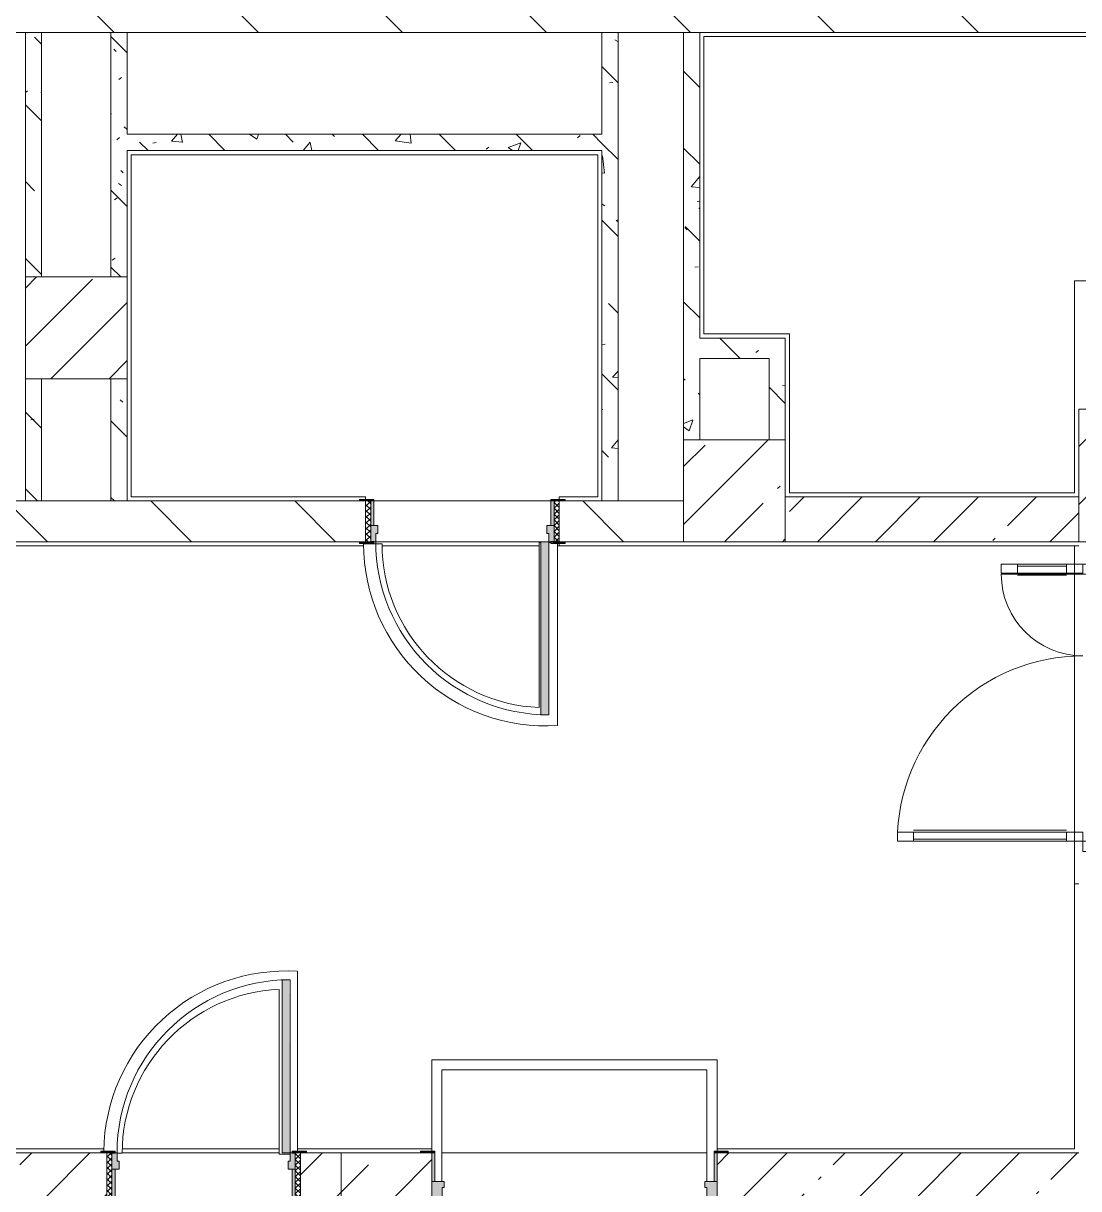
# Model space of a CAD drawing. Header units: millimetres. Extents: x -3377 to 186574, y -8553 to 29000.
# Drawn here: x 129863 to 135044, y 7724 to 13445 of the extents above; entities that cross this region are included whole.
import ezdxf

# ---------------------------------------------------------------- set-up
doc = ezdxf.new("R2010")
doc.units = ezdxf.units.MM
for name, color, linetype, lineweight, true_color in [('A-DETL-GENF-4', 7, 'Continuous', 5, 0xaaaaaa), ('A-DOOR-3', 7, 'Continuous', 5, 0xaaaaaa), ('A-DOOR-4', 7, 'Continuous', 5, 0xe2e2e2), ('A-DOOR-FRAM-2', 7, 'Continuous', 5, 0xe2e2e2), ('A-DOOR-FRAM-3', 7, 'Continuous', 5, 0xaaaaaa), ('A-FLOR-1', 7, 'Continuous', 5, 0xaaaaaa), ('I-WALL-5', 7, 'Continuous', 5, 0x787878)]:
    doc.layers.add(name, color=color, linetype=linetype, lineweight=lineweight, true_color=true_color)
for name, color, linetype, lineweight in [('A-WALL', 7, 'Continuous', 9), ('I-WALL-3', 7, 'Continuous', 5), ('S-COLS-2', 7, 'Continuous', 5)]:
    doc.layers.add(name, color=color, linetype=linetype, lineweight=lineweight)
pattern_1 = [(45, (59563.6, 0), (-285.1231, 285.1231), []), (45, (59848.73, 0), (-285.1231, 285.1231), [504.031, -100.806, 16.764, -84.042])]
pattern_2 = [(135, (59563.6, 0), (-377.1708, -377.1708), [533.4, -88.9, 17.78, -88.9]), (135, (59563.6, 376.94), (-377.1708, -377.1708), []), (50, (59563.6, 0), (637.6445, -55.7866), [66.675, -733.425]), (355, (59563.6, 0), (-123.3494, 668.699), [53.34, -586.74]), (100.451, (59616.75, -4.65), (514.299, 612.908), [56.665, -623.315]), (46.184, (59563.6, 177.8), (948.7764, -147.15), [100.012, -1100.137]), (96.636, (59642.7, 165.5), (830.909, 865.997), [84.998, -934.973]), (351.184, (59563.6, 177.8), (830.918, 865.988), [80.01, -880.11]), (21, (59652.5, 133.35), (530.6506, -357.9283), [66.675, -733.425]), (326, (59652.5, 133.35), (216.308, 644.6585), [53.34, -586.74]), (71.451, (59696.7, 103.5), (746.9596, 286.7243), [56.665, -623.315]), (37.5, (59563.6, 0), (10.8105, 295.9426), [16.764, -562.864, 16.764, -578.866, -588.962]), (37.5, (59563.6, 0), (10.8105, 295.9426), [-1175.258, 16.764, -572.198]), (7.5, (59563.6, 0), (233.8692, 350.6318), [16.764, -322.834, 16.764, -549.529, -224.472]), (7.5, (59563.6, 0), (233.8692, 350.6318), [-905.891, 16.764, -207.708]), (327.5, (59365.36, 0), (474.5678, -20.0513), [16.764, -205.486, 16.764, -676.656, -920.115]), (327.5, (59365.36, 0), (474.5678, -20.0513), [-915.67, 16.764, -903.351]), (317.5, (59276.46, 0), (518.4522, 88.9934), [16.764, -272.161, 16.764, -443.738, -653.415]), (317.5, (59276.46, 0), (518.4522, 88.9934), [-749.427, 16.764, -636.651])]
pattern_3 = [(135, (59563.6, 0), (-353.5534, -353.5534), [])]

# ---------------------------------------------------------------- blocks, each defined once
blk = doc.blocks.new('BSC_Колонна _Прямоугольная - 650х500-23287315-1_8_1_птичка')
at = {"layer": 'S-COLS-2'}
h = blk.add_hatch(dxfattribs=at)
h.set_pattern_fill('FP_153', color=256, style=0, pattern_type=2)
h.set_pattern_definition([(135, (11225, -75730), (-285.1231, -285.1231), []), (135, (11225, -75444.88), (-285.1231, -285.1231), [504.031, -100.806, 16.764, -84.042])])
h.paths.add_polyline_path([(325, 250), (-325, 250), (-325, -250), (325, -250), (325, 0.3)])
for p, q in [((325, 250), (-325, 250)), ((-325, 250), (-325, -250)), ((325, -250), (325, 250)), ((-325, -250), (325, -250))]:
    blk.add_line(p, q, dxfattribs=at)
blk = doc.blocks.new('BSC_Колонна _Прямоугольная - 500х500-V119-1_8_1_птичка')
at = {"layer": 'S-COLS-2'}
h = blk.add_hatch(dxfattribs=at)
h.set_pattern_fill('FP_154', color=256, style=0, pattern_type=2)
h.set_pattern_definition([(45, (-73790, -11150), (-285.1231, 285.1231), []), (45, (-73504.88, -11150), (-285.1231, 285.1231), [504.031, -100.806, 16.764, -84.042])])
h.paths.add_polyline_path([(250, -250), (250, 250), (-250, 250), (-250, -250), (-85, -250)])
for p, q in [((250, 250), (-250, 250)), ((-250, 250), (-250, -250)), ((250, -250), (250, 250)), ((-250, -250), (250, -250))]:
    blk.add_line(p, q, dxfattribs=at)
blk = doc.blocks.new('Дверь_Витражная_остекление_ - ВВ-6 остекление-32274838-1_8_1_птичка')
at = {"layer": 'A-DETL-GENF-4'}
for p, q in [((-655, 930), (-610, 930)), ((-655, 930), (-655, 20)), ((-610, 930), (-655, 930)), ((-655, 930), (-655, 20)), ((-610, 930), (-610, 20)), ((-610, 20), (-610, 930)), ((-655, 850), (-610, 850)), ((-645, 850), (-645, 100)), ((-601, 850), (-601, 100)), ((705, 420), (660, 420)), ((660, 420), (660, 20)), ((705, 420), (660, 420)), ((660, 420), (660, 20)), ((705, 420), (705, 20)), ((705, 20), (705, 420)), ((651, 340), (651, 100)), ((705, 340), (660, 340)), ((695, 340), (695, 100)), ((-655, 100), (-610, 100)), ((705, 100), (660, 100)), ((-610, 20), (-655, 20)), ((-655, 20), (-610, 20))]:
    blk.add_line(p, q, dxfattribs=at)
at = {"layer": 'A-DOOR-3'}
for p, q in [((-655, 930), (-655, 20)), ((655, 420), (655, 20)), ((-655, 20), (-705, 20)), ((-705, 20), (-705, -20)), ((-655, -20), (-655, 20)), ((705, 20), (655, 20)), ((655, 20), (655, -20)), ((705, -20), (705, 20)), ((-705, -20), (-655, -20)), ((655, -20), (705, -20))]:
    blk.add_line(p, q, dxfattribs=at)
for centre, radius, start, end in [((-655, 20), 910, 360, 90), ((655, 20), 400, 90, 180)]:
    blk.add_arc(centre, radius, start, end, dxfattribs=at)
blk = doc.blocks.new('110_Дверь_СКБ_1Ст_Внутренняя1 - Д-17д _Д-9_ 950x2100h_ПУИ_ С_У персонала-24300662-1_8_1_птичка')
at = {"layer": 'A-DOOR-3'}
h = blk.add_hatch(dxfattribs=at)
h.set_pattern_fill('FP_121', color=256, style=0, pattern_type=2)
h.set_pattern_definition([(135, (1826.41, 164.685), (-14.14214, -14.14214), []), (225, (1826.41, 164.685), (14.14214, -14.14214), [])])
h.paths.add_polyline_path([(487.5, 100), (462.5, 100), (462.5, -100), (487.5, -100), (487.5, 6)])
at = {"layer": 'A-DOOR-4'}
h = blk.add_hatch(color=256, dxfattribs=at)
h.paths.add_polyline_path([(462.5, 100), (437.5, 100), (437.5, 60), (427.5, 60), (427.5, 20), (462.5, 20)])
h.paths.add_polyline_path([(-422.5, 100), (-437.5, 100), (-437.5, 20), (-402.5, 20), (-402.5, 60), (-412.5, 60), (-412.5, 100)])
at = {"layer": 'A-DOOR-FRAM-2'}
for points in [[(-400.7, 950), (-412.5, 950), (-412.5, 100), (-372.5, 104.4), (-372.5, 950)], [(-454, 108), (-492.5, 108), (-492.5, 100), (-422.5, 104.4), (-422.5, 108), (-453.6, 108)], [(490.9, 108), (447.5, 108), (447.5, 100), (517.5, 100), (517.5, 108), (497, 108)], [(-437.5, 20), (-437.5, -100), (-422.5, -100), (-422.5, 20)], [(462.5, 20), (447.5, 20), (447.5, -100), (462.5, -100), (462.5, 6)], [(-437.5, -100), (-492.5, -100), (-492.5, -108), (-422.5, -108), (-422.5, -100)], [(501.1, -100), (447.5, -100), (447.5, -108), (517.5, -108), (517.5, -100)]]:
    blk.add_hatch(color=256, dxfattribs=at).paths.add_polyline_path(points)
at = {"layer": 'A-DOOR-FRAM-3'}
h = blk.add_hatch(dxfattribs=at)
h.set_pattern_fill('FP_122', color=256, style=0, pattern_type=2)
h.set_pattern_definition([(45, (-296.384, 164.685), (-14.1421, 14.1421), []), (135, (-296.384, 164.685), (-14.1421, -14.1421), [])])
h.paths.add_polyline_path([(-462.5, 100), (-460.2, -100), (-437.5, -100), (-437.5, 100)])
at = {"layer": 'A-DOOR-3'}
for p, q in [((-412.5, 950), (-412.5, 100)), ((-372.5, 950), (-412.5, 950)), ((-372.5, 100), (-372.5, 950)), ((-412.5, 100), (-372.5, 100))]:
    blk.add_line(p, q, dxfattribs=at)
blk.add_arc((-412.5, 100), 850, 360, 90, dxfattribs=at)
at = {"layer": 'A-DOOR-FRAM-3'}
for p, q in [((-422.5, 108), (-492.5, 108)), ((-492.5, 108), (-492.5, 100)), ((-492.5, 100), (-422.5, 100)), ((-437.5, 100), (-462.5, 100)), ((-462.5, 100), (-462.5, -100)), ((-412.5, 100), (-437.5, 100)), ((-437.5, 100), (-437.5, 20)), ((-437.5, -100), (-437.5, 100)), ((-422.5, 100), (-437.5, 100)), ((-437.5, 100), (-437.5, 99)), ((-437.5, 99), (-422.5, 99)), ((-422.5, 100), (-422.5, 108)), ((-422.5, 99), (-422.5, 100)), ((-412.5, 60), (-412.5, 100)), ((-402.5, 60), (-412.5, 60)), ((-402.5, 20), (-402.5, 60)), ((437.5, 60), (427.5, 60)), ((427.5, 60), (427.5, 20)), ((437.5, 100), (437.5, 60)), ((462.5, 100), (437.5, 100)), ((517.5, 108), (447.5, 108)), ((447.5, 108), (447.5, 100)), ((462.5, 100), (447.5, 100)), ((447.5, 100), (447.5, 99)), ((447.5, 100), (517.5, 100)), ((447.5, 99), (462.5, 99)), ((462.5, 20), (462.5, 100)), ((487.5, 100), (462.5, 100)), ((462.5, 100), (462.5, -100)), ((462.5, 99), (462.5, 100)), ((487.5, -100), (487.5, 100)), ((517.5, 100), (517.5, 108)), ((-437.5, 20), (-402.5, 20)), ((-422.5, 20), (-437.5, 20)), ((-437.5, 20), (-437.5, -100)), ((-422.5, -100), (-422.5, 20)), ((427.5, 20), (462.5, 20)), ((462.5, 20), (447.5, 20)), ((447.5, 20), (447.5, -100)), ((462.5, -100), (462.5, 20)), ((-422.5, -100), (-492.5, -100)), ((-492.5, -100), (-492.5, -108)), ((-492.5, -108), (-422.5, -108)), ((-462.5, -100), (-437.5, -100)), ((-437.5, -100), (-422.5, -100)), ((-422.5, -108), (-422.5, -100)), ((447.5, -100), (462.5, -100)), ((517.5, -100), (447.5, -100)), ((447.5, -100), (447.5, -108)), ((447.5, -108), (517.5, -108)), ((462.5, -100), (487.5, -100)), ((517.5, -108), (517.5, -100))]:
    blk.add_line(p, q, dxfattribs=at)
blk = doc.blocks.new('110_Дверь_СКБ_2Ст - Д-1_л_Лестничная клетка EIS60 2-32142534-1_8_1_птичка')
at = {"layer": 'A-DOOR-4'}
for points in [[(662.5, 1010), (612.5, 1010), (612.5, 110), (662.5, 110), (662.5, 786.4)], [(-587.5, 510), (-637.5, 510), (-637.5, 110), (-587.5, 110), (-587.5, 499.2)], [(712.5, 30), (697.5, 30), (699.6, -110), (712.5, -110)]]:
    blk.add_hatch(color=256, dxfattribs=at).paths.add_polyline_path(points)
h = blk.add_hatch(color=256, dxfattribs=at)
h.paths.add_polyline_path([(662.5, 110), (662.5, 60), (652.5, 60), (652.5, 30), (712.5, 32.6), (712.5, 110)])
h.paths.add_polyline_path([(-637.5, 110), (-687.5, 110), (-687.2, 30), (-627.5, 35.6), (-627.5, 60), (-637.5, 60), (-637.5, 104.8)])
at = {"layer": 'A-DOOR-FRAM-2'}
for points in [[(-672.5, 118), (-742.5, 118), (-742.5, 110), (-672.5, 110)], [(729.9, 118), (697.5, 118), (697.5, 110), (767.5, 110), (767.5, 118)], [(-672.5, 30), (-687.5, 30), (-687.4, -110), (-672.5, -110), (-672.5, -21.5)], [(-687.4, -110), (-742.5, -110.2), (-742.5, -118), (-672.5, -118), (-674.5, -110)], [(767.5, -110), (697.5, -110), (698.9, -118), (767.5, -118)]]:
    blk.add_hatch(color=256, dxfattribs=at).paths.add_polyline_path(points)
at = {"layer": 'A-DOOR-3'}
for p, q in [((662.5, 1010), (612.5, 1010)), ((612.5, 1010), (612.5, 110)), ((662.5, 110), (662.5, 1010)), ((-637.5, 510), (-637.5, 110)), ((-587.5, 510), (-637.5, 510)), ((-587.5, 110), (-587.5, 510)), ((-637.5, 110), (-587.5, 110)), ((612.5, 110), (662.5, 110))]:
    blk.add_line(p, q, dxfattribs=at)
for centre, radius, start, end in [((662.5, 110), 900, 90, 180), ((-637.5, 110), 400, 360, 90)]:
    blk.add_arc(centre, radius, start, end, dxfattribs=at)
at = {"layer": 'A-DOOR-FRAM-3'}
for p, q in [((-672.5, 118), (-742.5, 118)), ((-742.5, 118), (-742.5, 110)), ((-672.5, 110), (-672.5, 118)), ((767.5, 118), (697.5, 118)), ((697.5, 118), (697.5, 110)), ((767.5, 110), (767.5, 118)), ((-742.5, 110), (-672.5, 110)), ((-637.5, 110), (-687.5, 110)), ((-687.5, 110), (-687.5, 30)), ((-637.5, 60), (-637.5, 110)), ((-627.5, 60), (-637.5, 60)), ((-627.5, 30), (-627.5, 60)), ((662.5, 60), (652.5, 60)), ((652.5, 60), (652.5, 30)), ((662.5, 110), (662.5, 60)), ((712.5, 110), (662.5, 110)), ((697.5, 110), (767.5, 110)), ((712.5, 30), (712.5, 110)), ((-687.5, 30), (-627.5, 30)), ((-672.5, 30), (-687.5, 30)), ((-687.5, 30), (-687.5, -110)), ((-672.5, -110), (-672.5, 30)), ((652.5, 30), (712.5, 30)), ((712.5, 30), (697.5, 30)), ((697.5, 30), (697.5, -110)), ((712.5, -110), (712.5, 30)), ((-672.5, -110), (-742.5, -110)), ((-742.5, -110), (-742.5, -118)), ((-687.5, -110), (-672.5, -110)), ((-672.5, -118), (-672.5, -110)), ((697.5, -110), (712.5, -110)), ((767.5, -110), (697.5, -110)), ((697.5, -110), (697.5, -118)), ((767.5, -118), (767.5, -110)), ((-742.5, -118), (-672.5, -118)), ((697.5, -118), (767.5, -118))]:
    blk.add_line(p, q, dxfattribs=at)
blk = doc.blocks.new('110_Дверь_СКБ_1Ст_Внутренняя1 - Д-7_л__950x2100h_Туалет-21784696-1_8_1_птичка')
at = {"layer": 'A-DOOR-3'}
h = blk.add_hatch(dxfattribs=at)
h.set_pattern_fill('FP_155', color=256, style=0, pattern_type=2)
h.set_pattern_definition([(135, (1826.41, 174.685), (-14.14214, -14.14214), []), (225, (1826.41, 174.685), (14.14214, -14.14214), [])])
h.paths.add_polyline_path([(473.5, -110), (487.5, -110), (487.5, 110), (462.5, 110), (462.5, -110)])
at = {"layer": 'A-DOOR-4'}
h = blk.add_hatch(color=256, dxfattribs=at)
h.paths.add_polyline_path([(-422.5, 30), (-402.5, 30), (-402.5, 70), (-412.5, 70), (-412.5, 110), (-437.5, 108), (-437.5, 30)])
h.paths.add_polyline_path([(447.5, 30), (462.5, 30), (462.5, 110), (437.5, 110), (437.5, 70), (427.5, 70), (427.5, 30), (437.5, 30)])
at = {"layer": 'A-DOOR-FRAM-2'}
for points in [[(437.5, 110), (431.8, 960), (397.5, 960), (397.5, 110)], [(-462.5, 110), (-422.5, 110), (-422.5, 118), (-492.5, 117.6), (-492.5, 110), (-477.4, 110)], [(487.5, 110), (517.5, 110), (517.5, 118), (447.5, 118), (447.5, 110), (473.5, 110)], [(-422.5, -110), (-422.5, 30), (-437.5, 30), (-437.5, -110)], [(462.5, -110), (462.5, 30), (447.5, 30), (447.5, -110)], [(-462.5, -118), (-422.5, -118), (-422.5, -110), (-492.5, -110), (-492.5, -118)], [(517.5, -118), (517.5, -110), (447.5, -110), (447.5, -118), (487.5, -118)]]:
    blk.add_hatch(color=256, dxfattribs=at).paths.add_polyline_path(points)
at = {"layer": 'A-DOOR-FRAM-3'}
h = blk.add_hatch(dxfattribs=at)
h.set_pattern_fill('FP_156', color=256, style=0, pattern_type=2)
h.set_pattern_definition([(45, (-296.384, 174.685), (-14.1421, 14.1421), []), (135, (-296.384, 174.685), (-14.1421, -14.1421), [])])
h.paths.add_polyline_path([(-462.5, -110), (-437.5, -110), (-437.5, 110), (-462.5, 108)])
at = {"layer": 'A-DOOR-3'}
for p, q in [((437.5, 960), (397.5, 960)), ((397.5, 960), (397.5, 110)), ((437.5, 110), (437.5, 960)), ((397.5, 110), (437.5, 110))]:
    blk.add_line(p, q, dxfattribs=at)
blk.add_arc((437.5, 110), 850, 90, 180, dxfattribs=at)
at = {"layer": 'A-DOOR-FRAM-3'}
for p, q in [((-422.5, 118), (-492.5, 118)), ((-492.5, 118), (-492.5, 110)), ((-422.5, 110), (-422.5, 118)), ((517.5, 118), (447.5, 118)), ((447.5, 118), (447.5, 110)), ((517.5, 110), (517.5, 118)), ((-492.5, 110), (-422.5, 110)), ((-437.5, 110), (-462.5, 110)), ((-462.5, 110), (-462.5, -110)), ((-412.5, 110), (-437.5, 110)), ((-437.5, 110), (-437.5, 30)), ((-437.5, -110), (-437.5, 110)), ((-422.5, 110), (-437.5, 110)), ((-437.5, 110), (-437.5, 109)), ((-437.5, 109), (-422.5, 109)), ((-422.5, 109), (-422.5, 110)), ((-412.5, 70), (-412.5, 110)), ((-402.5, 70), (-412.5, 70)), ((-402.5, 30), (-402.5, 70)), ((437.5, 70), (427.5, 70)), ((427.5, 70), (427.5, 30)), ((437.5, 110), (437.5, 70)), ((462.5, 110), (437.5, 110)), ((462.5, 110), (447.5, 110)), ((447.5, 110), (447.5, 109)), ((447.5, 110), (517.5, 110)), ((447.5, 109), (462.5, 109)), ((462.5, 30), (462.5, 110)), ((487.5, 110), (462.5, 110)), ((462.5, 110), (462.5, -110)), ((462.5, 109), (462.5, 110)), ((487.5, -110), (487.5, 110)), ((-437.5, 30), (-402.5, 30)), ((-422.5, 30), (-437.5, 30)), ((-437.5, 30), (-437.5, -110)), ((-422.5, -110), (-422.5, 30)), ((427.5, 30), (462.5, 30)), ((462.5, 30), (447.5, 30)), ((447.5, 30), (447.5, -110)), ((462.5, -110), (462.5, 30)), ((-422.5, -110), (-492.5, -110)), ((-492.5, -110), (-492.5, -118)), ((-462.5, -110), (-437.5, -110)), ((-437.5, -110), (-422.5, -110)), ((-422.5, -118), (-422.5, -110)), ((447.5, -110), (462.5, -110)), ((517.5, -110), (447.5, -110)), ((447.5, -110), (447.5, -118)), ((462.5, -110), (487.5, -110)), ((517.5, -118), (517.5, -110)), ((-492.5, -118), (-422.5, -118)), ((447.5, -118), (517.5, -118))]:
    blk.add_line(p, q, dxfattribs=at)

msp = doc.modelspace()

# ---------------------------------------------------------------- hatches: boundary and pattern name
at = {"layer": 'I-WALL-3'}
h = msp.add_hatch(dxfattribs=at)
h.set_pattern_fill('FP_117', color=256, style=0, pattern_type=2)
h.set_pattern_definition(pattern_3)
h.paths.add_polyline_path([(135659.6, 13400), (144263.6, 13400), (144263.6, 13600), (128213.6, 13600), (128213.6, 13400), (134727.3, 13400)])
h = msp.add_hatch(dxfattribs=at)
h.set_pattern_fill('FP_117', color=256, style=0, pattern_type=2)
h.set_pattern_definition(pattern_3)
h.paths.add_polyline_path([(132523.4, 10900), (133103.6, 10900), (133103.6, 11100), (132493.4, 11100), (132493.4, 10900)])
h.paths.add_polyline_path([(126323.6, 10900), (128232.4, 10900), (128232.4, 11100), (126323.6, 11100), (126323.6, 10994)])
h.paths.add_polyline_path([(126123.6, 10900), (126123.6, 11100), (121723.6, 11100), (121723.6, 10900), (123573.6, 10900)])
h.paths.add_polyline_path([(129182.4, 10900), (131543.4, 10900), (131543.4, 11100), (129182.4, 11100), (129182.4, 10994)])
h = msp.add_hatch(dxfattribs=at)
h.set_pattern_fill('FP_99', color=256, style=0, pattern_type=2)
h.set_pattern_definition(pattern_1)
h.paths.add_polyline_path([(135023.6, 10900), (135043.6, 10900), (135043.6, 11120), (133603.6, 11120), (133603.6, 10900), (134727.3, 10900)])
h = msp.add_hatch(dxfattribs=at)
h.set_pattern_fill('FP_99', color=256, style=0, pattern_type=2)
h.set_pattern_definition(pattern_1)
h.paths.add_polyline_path([(128923.6, 7680), (130273.6, 7680), (130273.6, 7900), (128923.6, 7900)])
h.paths.add_polyline_path([(131423.6, 7680), (131423.6, 7900), (131223.6, 7900), (131223.6, 7680), (131253.6, 7680)])
h.paths.add_polyline_path([(126453.6, 7680), (127823.6, 7680), (127823.6, 7900), (126423.6, 7900), (126423.6, 7680), (126429.6, 7680)])
h = msp.add_hatch(dxfattribs=at)
h.set_pattern_fill('FP_99', color=256, style=0, pattern_type=2)
h.set_pattern_definition(pattern_1)
h.paths.add_polyline_path([(131643.6, -100), (131643.6, 7900), (131423.6, 7900), (131423.6, -100)])
h = msp.add_hatch(dxfattribs=at)
h.set_pattern_fill('FP_99', color=256, style=0, pattern_type=2)
h.set_pattern_definition(pattern_1)
h.paths.add_polyline_path([(131643.6, 7680), (131868.6, 7680), (131868.6, 7900), (131643.6, 7900), (131643.6, 7708.9)])
h.paths.add_polyline_path([(135043.6, 7680), (135263.6, 7680), (135263.6, 7900), (133268.6, 7900), (133268.6, 7680), (135023.6, 7680)])
at = {"layer": 'I-WALL-5'}
h = msp.add_hatch(dxfattribs=at)
h.set_pattern_fill('FP_129', color=256, style=0, pattern_type=2)
h.set_pattern_definition(pattern_2)
h.paths.add_polyline_path([(129873.4, 11120), (129873.6, 12200), (129953.4, 12200), (129953.4, 13400), (129873.4, 13400), (129873.4, 11700)])
h.paths.add_polyline_path([(129873.4, 11100), (129953.4, 11100), (129953.4, 11700), (129873.6, 11700), (129873.4, 11120)])
h = msp.add_hatch(dxfattribs=at)
h.set_pattern_fill('FP_129', color=256, style=0, pattern_type=2)
h.set_pattern_definition(pattern_2)
h.paths.add_polyline_path([(130373.6, 11100), (130373.6, 11700), (130293.6, 11700), (130293.6, 11100)])
h.paths.add_polyline_path([(130373.6, 12200), (130373.6, 13400), (130293.6, 13400), (130293.6, 12200)])
h = msp.add_hatch(dxfattribs=at)
h.set_pattern_fill('FP_129', color=256, style=0, pattern_type=2)
h.set_pattern_definition(pattern_2)
h.paths.add_polyline_path([(132703.6, 11100), (132783.6, 11100), (132783.6, 13400), (132703.6, 13400), (132703.6, 11120)])
h = msp.add_hatch(dxfattribs=at)
h.set_pattern_fill('FP_129', color=256, style=0, pattern_type=2)
h.set_pattern_definition(pattern_2)
h.paths.add_polyline_path([(133103.6, 11400), (133183.6, 11400), (133183.6, 13400), (133103.6, 13400), (133103.6, 11913.7)])
h = msp.add_hatch(dxfattribs=at)
h.set_pattern_fill('FP_129', color=256, style=0, pattern_type=2)
h.set_pattern_definition(pattern_2)
h.paths.add_polyline_path([(130373.6, 12820), (132703.6, 12820), (132703.6, 12900), (130373.6, 12900)])
h = msp.add_hatch(dxfattribs=at)
h.set_pattern_fill('FP_129', color=256, style=0, pattern_type=2)
h.set_pattern_definition(pattern_2)
h.paths.add_polyline_path([(133523.6, 11800), (133523.6, 11900), (133183.6, 11900), (133183.6, 11800)])
h = msp.add_hatch(dxfattribs=at)
h.set_pattern_fill('FP_129', color=256, style=0, pattern_type=2)
h.set_pattern_definition(pattern_2)
h.paths.add_polyline_path([(133523.6, 11400), (133603.6, 11400), (133603.6, 11900), (133523.6, 11900), (133523.6, 11800)])
at = {"layer": 'S-COLS-2'}
h = msp.add_hatch(dxfattribs=at)
h.set_pattern_fill('FP_99', color=256, style=0, pattern_type=2)
h.set_pattern_definition(pattern_1)
h.paths.add_polyline_path([(129953.4, 11700), (130373.6, 11700), (130373.6, 12200), (129873.6, 12200), (129873.6, 11700)])

# ---------------------------------------------------------------- linework, layer by layer
at = {"layer": 'A-FLOR-1'}
for p, q in [((136723.4, 13380), (133203.6, 13380)), ((133203.6, 13380), (133203.6, 11920)), ((132683.6, 12800), (130393.6, 12800)), ((130393.6, 12800), (130393.6, 11120)), ((132683.6, 11120), (132683.6, 12800)), ((135023.6, 11140), (135023.6, 12180)), ((135023.6, 12180), (136723.4, 12180)), ((133203.6, 11920), (133623.6, 11920)), ((133623.6, 11920), (133623.6, 11140)), ((130393.6, 11120), (131543.4, 11120)), ((131543.4, 11120), (131543.4, 11108)), ((132493.4, 11108), (132493.4, 11120)), ((132493.4, 11120), (132683.6, 11120)), ((133623.6, 11140), (135023.6, 11140)), ((129173.9, 10880), (131534.6, 10880)), ((131624, 10890.5), (131533.9, 10890.5)), ((132394.9, 10880), (131624.6, 10880)), ((132403.4, 10895.6), (132394.9, 10895.6)), ((132394.9, 10895.6), (132394.9, 10086.3)), ((132453.4, 10895.6), (132443.4, 10895.6)), ((132484.9, 9997.3), (132484.9, 10892)), ((132484.9, 10880), (135023.6, 10880)), ((132493.4, 10880), (132493.4, 10892)), ((135023.6, 7920), (135023.6, 10880)), ((135043.6, 10880), (135023.6, 10880)), ((135023.6, 9220), (135043.6, 9220)), ((131209.6, 7908), (131209.6, 8791.2)), ((131119.6, 8702.3), (131119.6, 7892.9)), ((131868.5, 8357.4), (131868.5, 7908)), ((133268.5, 8357.4), (131868.5, 8357.4)), ((133268.5, 7908), (133268.5, 8357.4)), ((131918.5, 7760), (131918.5, 8307.4)), ((131918.5, 8307.4), (133218.5, 8307.4)), ((133218.5, 8307.4), (133218.5, 7760)), ((130259.9, 7920), (128873.6, 7920)), ((130323.6, 7898), (130348.6, 7898)), ((130349.9, 7920), (131119.6, 7920)), ((131209.6, 7920), (131868.5, 7920)), ((133268.6, 7908), (133268.6, 7920)), ((133268.6, 7920), (135023.6, 7920)), ((131119.6, 7892.9), (131173.6, 7892.9))]:
    msp.add_line(p, q, dxfattribs=at)
for centre, radius, start, end in [((132429, 10890.5), 895, 180, 273.5859), ((132429, 10890.5), 805, 180, 267.5769), ((131153.6, 7898), 895, 86.4141, 179.3566), ((131153.6, 7898), 805, 92.4231, 180)]:
    msp.add_arc(centre, radius, start, end, dxfattribs=at)
at = {"layer": 'A-WALL'}
for p, q in [((129953.4, 13400), (129873.4, 13400)), ((130373.6, 13400), (130293.6, 13400)), ((132783.6, 13400), (132703.6, 13400)), ((133183.6, 13400), (133103.6, 13400)), ((129873.4, 11100), (129953.4, 11100)), ((130293.6, 11100), (130373.6, 11100)), ((132703.6, 11100), (132783.6, 11100))]:
    msp.add_line(p, q, dxfattribs=at)
at = {"layer": 'I-WALL-3'}
for p, q in [((128203.6, 13400), (129873.4, 13400)), ((129873.4, 13400), (129873.4, 11100)), ((129953.4, 12200), (129953.4, 13400)), ((129953.4, 13400), (130293.6, 13400)), ((130293.6, 13400), (130293.6, 12200)), ((130373.6, 12900), (130373.6, 13400)), ((130373.6, 13400), (132703.6, 13400)), ((132703.6, 13400), (132703.6, 12900)), ((132783.6, 11100), (132783.6, 13400)), ((132783.6, 13400), (133103.6, 13400)), ((133103.6, 13400), (133103.6, 11400)), ((133183.6, 11900), (133183.6, 13400)), ((133183.6, 13400), (136743.4, 13400)), ((132703.6, 12900), (130373.6, 12900)), ((130373.6, 12200), (130373.6, 12820)), ((130373.6, 12820), (132703.6, 12820)), ((132703.6, 12820), (132703.6, 11100)), ((129873.6, 11700), (129873.6, 12200)), ((129873.6, 12200), (129953.4, 12200)), ((130293.6, 12200), (130373.6, 12200)), ((133603.6, 11900), (133183.6, 11900)), ((133603.6, 11400), (133603.6, 11900)), ((133183.6, 11400), (133183.6, 11800)), ((133183.6, 11800), (133523.6, 11800)), ((133523.6, 11800), (133523.6, 11400)), ((129953.4, 11700), (129873.6, 11700)), ((129953.4, 11100), (129953.4, 11700)), ((130293.6, 11700), (130293.6, 11100)), ((130373.6, 11700), (130293.6, 11700)), ((130373.6, 11100), (130373.6, 11700)), ((129873.4, 11100), (129212.4, 11100)), ((130293.6, 11100), (129953.4, 11100)), ((131513.4, 11100), (130373.6, 11100)), ((131583.4, 11100), (132453.4, 11100)), ((132703.6, 11100), (132523.4, 11100)), ((133103.6, 11100), (132783.6, 11100)), ((135043.6, 11120), (133603.6, 11120)), ((129212.4, 10900), (131513.4, 10900)), ((132403.4, 10900), (131593.4, 10900)), ((132523.4, 10900), (133103.6, 10900)), ((133603.6, 10900), (135043.6, 10900)), ((130243.6, 7900), (128953.6, 7900)), ((130348.7, 7900), (131119.6, 7900)), ((131813.6, 7900), (131253.6, 7900)), ((131423.6, 7900), (131423.6, 515.5)), ((131918.5, 7900), (133218.5, 7900)), ((135043.6, 7900), (133323.6, 7900))]:
    msp.add_line(p, q, dxfattribs=at)
at = {"layer": 'S-COLS-2'}
for p, q in [((129953.4, 12200), (129873.6, 12200)), ((129873.6, 12200), (129873.6, 11700)), ((130293.6, 12200), (129953.4, 12200)), ((130373.6, 12200), (130293.6, 12200)), ((130373.6, 11700), (130373.6, 12200)), ((129873.6, 11700), (129953.4, 11700)), ((129953.4, 11700), (130293.6, 11700)), ((130293.6, 11700), (130373.6, 11700))]:
    msp.add_line(p, q, dxfattribs=at)

# ---------------------------------------------------------------- block references
at = {"layer": 'A-DOOR-3'}
for name, p, rotation in [('110_Дверь_СКБ_1Ст_Внутренняя1 - Д-17д _Д-9_ 950x2100h_ПУИ_ С_У персонала-24300662-1_8_1_птичка', (132030.9, 11000), 180), ('Дверь_Витражная_остекление_ - ВВ-6 остекление-32274838-1_8_1_птичка', (135083.6, 10085), 89.99999999999959), ('110_Дверь_СКБ_2Ст - Д-1_л_Лестничная клетка EIS60 2-32142534-1_8_1_птичка', (132581.1, 7790), 180)]:
    msp.add_blockref(name, p, dxfattribs=dict(at, rotation=rotation))
msp.add_blockref('110_Дверь_СКБ_1Ст_Внутренняя1 - Д-7_л__950x2100h_Туалет-21784696-1_8_1_птичка', (130736.1, 7790), dxfattribs=at)
at = {"layer": 'S-COLS-2', "rotation": 270.0000000000007}
msp.add_blockref('BSC_Колонна _Прямоугольная - 650х500-23287315-1_8_1_птичка', (135293.6, 11225), dxfattribs=at)
at = {"layer": 'S-COLS-2'}
msp.add_blockref('BSC_Колонна _Прямоугольная - 500х500-V119-1_8_1_птичка', (133353.6, 11150), dxfattribs=at)

doc.saveas('drawing.dxf')
